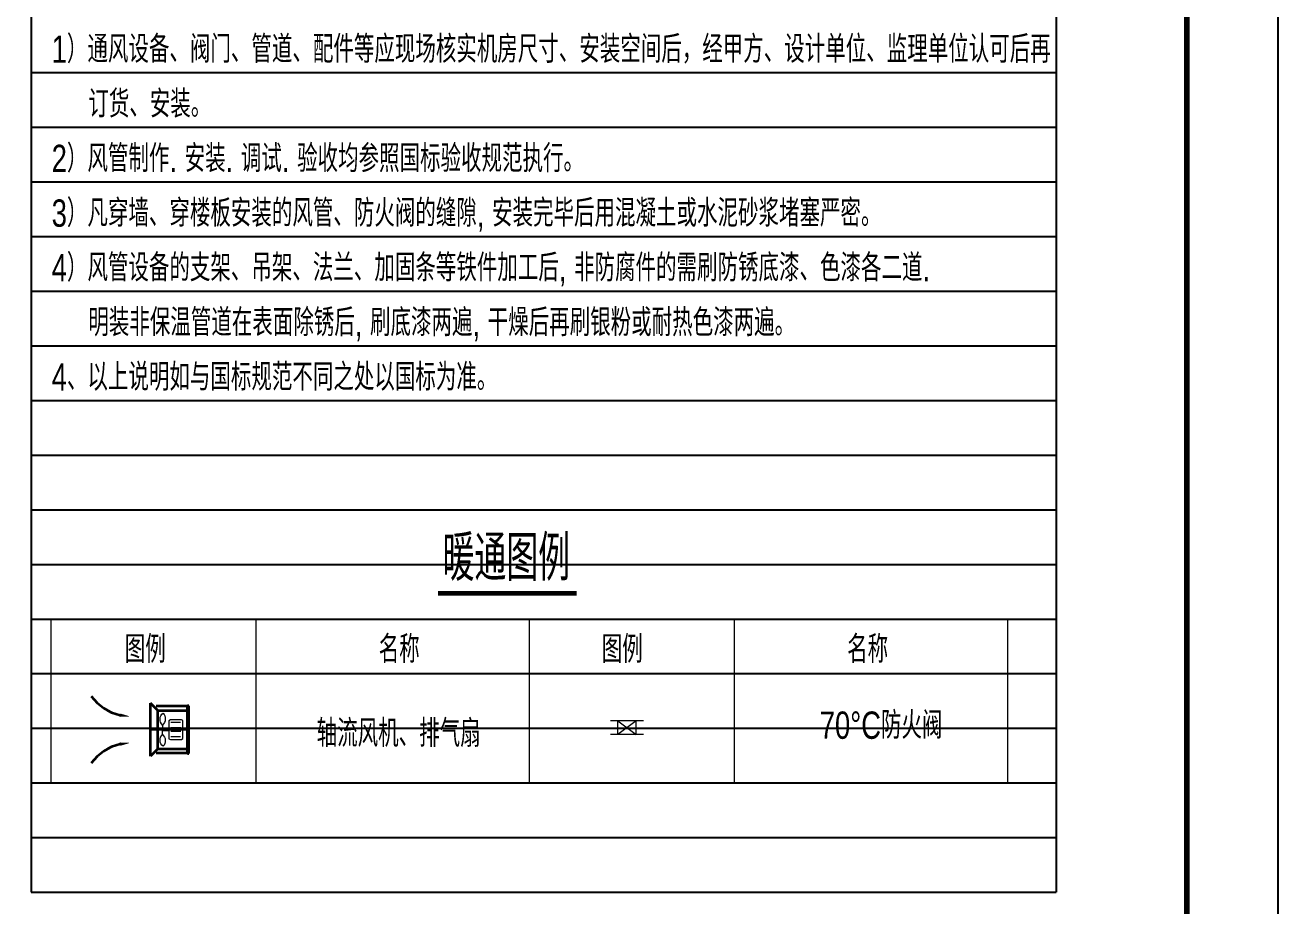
# Model space of a CAD drawing. Extents: x 141823 to 183823, y -39186 to 56515.
# Drawn here: x 170069 to 183823, y 32216 to 41889 of the extents above; entities that cross this region are included whole.
import ezdxf

# ---------------------------------------------------------------- set-up
doc = ezdxf.new("R2010")
doc.units = 0
doc.header["$LTSCALE"] = 1000
doc.header["$MEASUREMENT"] = 0
doc.linetypes.add('CENTER', pattern=[50.8, 31.75, -6.35, 6.35, -6.35])
for name, color, linetype, lineweight in [('0标注', 3, 'Continuous', 15), ('ACS_KT_SB', 4, 'Continuous', 35), ('ACS_KT_SBZX', 3, 'CENTER', 13), ('DIM_SYMB', 3, 'Continuous', 15), ('PUB_TEXT', 7, 'Continuous', 15), ('TEXT', 7, 'Continuous', 15), ('WALL', 4, 'Continuous', 13)]:
    doc.layers.add(name, color=color, linetype=linetype, lineweight=lineweight)
doc.layers.add('图框', color=7, linetype='Continuous')
doc.styles.get("Standard").update_dxf_attribs({"font": 'hztxt_e.shx', "width": 0.7, "bigfont": 'hztxt.shx'})
doc.styles.add('中西文等高字体', font='hztxt_e.shx', dxfattribs={"width": 0.75, "bigfont": 'hztxt.shx'})

# ---------------------------------------------------------------- blocks, each defined once
blk = doc.blocks.new('ZlFj_FengXiangL_PingMian')
at = {"color": 3}
blk.add_arc((-360, -7.9), 360.1, 13.07787, 54.16114, dxfattribs=at)
at = {"color": 5}
blk.add_solid([(3, 75.1), (-21.5, 72.1), (0, 0)], dxfattribs=at)
blk = doc.blocks.new('ZlFj_FengXiangR_PingMian')
at = {"color": 3}
blk.add_arc((360, -7.9), 360.1, 125.83886, 166.92213, dxfattribs=at)
at = {"color": 5}
blk.add_solid([(-3, 75.1), (21.5, 72.1), (0, 0)], dxfattribs=at)
blk = doc.blocks.new('*X12')
at = {"color": 0}
for p, q in [((2102.234, 4417.291), (2098.537, 4420.987)), ((2102.234, 4410.22), (2092.234, 4420.22)), ((2102.234, 4403.149), (2092.234, 4413.149)), ((2102.234, 4396.078), (2092.234, 4406.078)), ((2102.234, 4389.007), (2092.234, 4399.007)), ((2101.124, 4383.045), (2092.234, 4391.936)), ((2094.053, 4383.045), (2092.234, 4384.865))]:
    blk.add_line(p, q, dxfattribs=at)
blk = doc.blocks.new('ZlFj_fl1_pingmian')
at = {"color": 3}
for p, q in [((-0.501, 0), (-0.501, -10)), ((-0.501, 0), (0.501, 0)), ((-0.374, -10), (-0.374, 0)), ((0.374, -10), (0.374, 0)), ((0.501, -10), (0.501, 0)), ((-0.501, -10), (0.374, -10)), ((0.374, -10), (0.501, -10))]:
    blk.add_line(p, q, dxfattribs=at)
at = {"color": 3, "extrusion": (0, 0, -1), "yscale": 0.003337338139100254, "zscale": -1, "rotation": 90}
blk.add_blockref('*X12', (15.128, -2102.234), dxfattribs=at)
at = {"color": 3, "yscale": 0.003337338139100254, "rotation": 90}
blk.add_blockref('*X12', (15.128, -2102.234), dxfattribs=at)
blk = doc.blocks.new('PQS')
at = {"color": 3}
for p, q in [((161954.3, -48859.3), (161947.5, -48868.6)), ((161947.5, -48868.6), (161947.5, -48949.3)), ((162086.1, -48860.3), (161954.3, -48859.3)), ((162093.2, -48868.6), (162086.1, -48860.3)), ((162093.2, -48949.3), (162093.2, -48868.6)), ((161947.5, -48949.3), (161955, -48961.3)), ((161955, -48961.3), (162086.6, -48961.3)), ((161968.3, -48875.8), (161968.3, -48948.4)), ((162006.5, -48875), (162006.5, -48948.4)), ((162016.2, -48961.3), (162016.2, -49008.3)), ((162025.9, -49008.3), (162025.9, -48961.3)), ((162034, -48875), (162034, -48948.4)), ((162072.2, -48875.8), (162072.2, -48948.4)), ((162086.6, -48961.3), (162093.2, -48949.3)), ((161986.3, -49008.3), (162016.2, -49008.3)), ((162016.2, -49008.3), (162025.9, -49008.3)), ((162055.8, -49008.3), (162025.9, -49008.3))]:
    blk.add_line(p, q, dxfattribs=at)
at = {"color": 3, "extrusion": (0, 0, -1)}
for centre, major_axis, start_param, end_param in [((161941.1, -49041.6), (57.9, 0), 3.919074, 5.607775), ((161944.7, -48977.2), (53.6, 0), 0.681915, 2.561749), ((162101, -49041.6), (57.9, 0), 3.817003, 5.505704), ((162097.4, -48977.2), (53.6, 0), 0.579844, 2.459678)]:
    blk.add_ellipse(centre, major_axis=major_axis, ratio=0.921361, start_param=start_param, end_param=end_param, dxfattribs=at)
at = {"layer": 'ACS_KT_SB'}
for p, q in [((161847.2, -48815.7), (161847.2, -49055.7)), ((161879.9, -49042.7), (161879.9, -48825.7)), ((162160.9, -48825.7), (161879.9, -48825.7)), ((162160.9, -49042.7), (162160.9, -48825.7)), ((162193.6, -48815.7), (162193.6, -49055.7)), ((161879.9, -49042.7), (161826.9, -49095.7)), ((162160.9, -49042.7), (161879.9, -49042.7)), ((162160.9, -49042.7), (162213.9, -49095.7)), ((162213.9, -49095.7), (161826.9, -49095.7))]:
    blk.add_line(p, q, dxfattribs=at)
at = {"layer": 'ACS_KT_SBZX'}
blk.add_line((162020.4, -49095.7), (162020.4, -48815.7), dxfattribs=at)
at = {"layer": 'ACS_KT_SB', "xscale": 346, "rotation": 180.0000000016676}
blk.add_blockref('ZlFj_fl1_pingmian', (162020.4, -48825.7), dxfattribs=at)
at = {"layer": 'ACS_KT_SB', "rotation": 180}
for name, p in [('ZlFj_FengXiangR_PingMian', (161923.6, -49245.7)), ('ZlFj_FengXiangL_PingMian', (162117.1, -49245.7))]:
    blk.add_blockref(name, p, dxfattribs=at)

msp = doc.modelspace()

# ---------------------------------------------------------------- linework, layer by layer
at = {"layer": '0标注', "color": 3}
for p, q in [((176856.6, 34250), (176496.3, 34250)), ((176856.6, 34100.2), (176496.3, 34100.2))]:
    msp.add_line(p, q, dxfattribs=at)
at = {"layer": '0标注'}
for p, q in [((176576.3, 34100.2), (176576.3, 34250)), ((176776.6, 34100.2), (176776.6, 34250))]:
    msp.add_line(p, q, dxfattribs=at)
at = {"layer": '0标注', "color": 1}
for p, q in [((176576.3, 34250), (176776.6, 34100.2)), ((176776.6, 34250), (176576.3, 34100.2))]:
    msp.add_line(p, q, dxfattribs=at)
at = {"layer": 'Defpoints', "color": 252}
for p, q in [((170137.2, 52166.3), (170137.2, 32366.7)), ((170137.6, 52166.7), (170137.6, 32366.7)), ((181387.2, 52166.3), (181387.2, 32366.7)), ((170137.2, 41366.7), (181387.2, 41366.7)), ((170137.2, 40766.7), (181387.2, 40766.7)), ((170137.2, 40166.7), (181387.2, 40166.7)), ((170137.2, 39566.7), (181387.2, 39566.7)), ((170137.2, 38966.7), (181387.2, 38966.7)), ((170137.2, 38366.7), (181387.2, 38366.7)), ((170137.2, 37766.7), (181387.2, 37766.7)), ((170137.2, 37166.7), (181387.2, 37166.7)), ((170137.2, 36566.7), (181387.2, 36566.7)), ((170137.2, 35966.7), (181387.2, 35966.7)), ((170137.2, 35366.7), (181387.2, 35366.7)), ((170137.2, 34766.7), (181387.2, 34766.7)), ((170137.2, 34166.7), (181387.2, 34166.7)), ((170137.2, 33566.7), (181387.2, 33566.7)), ((170137.2, 32966.7), (181387.2, 32966.7)), ((170137.2, 32366.7), (181387.2, 32366.7))]:
    msp.add_line(p, q, dxfattribs=at)
at = {"layer": 'DIM_SYMB', "const_width": 52.5}
msp.add_lwpolyline([(174601.7, 35647.9), (176124.3, 35647.9)], dxfattribs=at)
at = {"layer": 'TEXT', "color": 3, "linetype": 'Continuous'}
for p, q in [((170353, 35367.4), (176344.5, 35367.4)), ((170353, 35367.4), (176344.5, 35367.4)), ((170353, 35367.3), (176344.5, 35367.2)), ((170353, 35367), (176344.5, 35367)), ((170353, 35367), (170353, 33567)), ((172603, 35367), (172603, 33566.9)), ((175603, 35367), (175603, 33566.8)), ((176344.5, 35367.3), (180853, 35367.2)), ((177853, 35367), (177853, 33566.9)), ((180853, 35367.2), (180853, 33566.7)), ((170353, 34767.3), (176344.5, 34767.2)), ((170353, 34767), (176344.5, 34767)), ((176344.5, 34767.3), (180853, 34767.2)), ((176344.5, 34767), (180853, 34767)), ((170353, 33567), (180853, 33566.7))]:
    msp.add_line(p, q, dxfattribs=at)
at = {"layer": '图框', "linetype": 'Continuous'}
msp.add_lwpolyline([(141823.3, 56514.7), (183823.3, 56514.7), (183823.3, 26814.7), (141823.3, 26814.7)], close=True, dxfattribs=at)
at = {"layer": '图框', "linetype": 'Continuous', "const_width": 60}
msp.add_lwpolyline([(182823.3, 55514.7), (144823.3, 55514.7), (144823.3, 27814.7), (182823.3, 27814.7), (182823.3, 55514.7)], dxfattribs=at)

# ---------------------------------------------------------------- block references
at = {"layer": 'WALL', "xscale": 1.5, "yscale": 1.5, "zscale": 1.5, "rotation": 270}
msp.add_blockref('PQS', (245090.7, 277182.2), dxfattribs=at)

# ---------------------------------------------------------------- texts
at = {"layer": 'PUB_TEXT', "width": 0.7}
msp.add_text('暖通图例', height=500, dxfattribs=at).set_placement((174652.5, 35785.7))
at = {"layer": 'TEXT', "color": 3, "linetype": 'Continuous', "style": '中西文等高字体', "width": 0.75}
for s, p in [('1）通风设备、阀门、管道、配件等应现场核实机房尺寸、安装空间后，经甲方、设计单位、监理单位认可后再', (170361.4, 41474)), ('订货、安装。', (170763.9, 40872.6)), ('2）风管制作. 安装. 调试. 验收均参照国标验收规范执行。', (170361.4, 40274)), ('3）凡穿墙、穿楼板安装的风管、防火阀的缝隙, 安装完毕后用混凝土或水泥砂浆堵塞严密。', (170361.4, 39674)), ('4）风管设备的支架、吊架、法兰、加固条等铁件加工后, 非防腐件的需刷防锈底漆、色漆各二道. ', (170361.4, 39074)), ('明装非保温管道在表面除锈后, 刷底漆两遍, 干燥后再刷银粉或耐热色漆两遍。', (170763.9, 38472.6)), ('4、以上说明如与国标规范不同之处以国标为准。', (170361.4, 37874)), ('图例', (171163.7, 34884.6)), ('名称', (173951.2, 34884.6)), ('图例', (176400, 34884.6)), ('名称', (179094.3, 34884.6)), ('轴流风机、排气扇', (173270.2, 33962.1)), ('70%%DC防火阀', (178793.2, 34051))]:
    msp.add_text(s, height=300, dxfattribs=at).set_placement(p)

doc.saveas('drawing.dxf')
